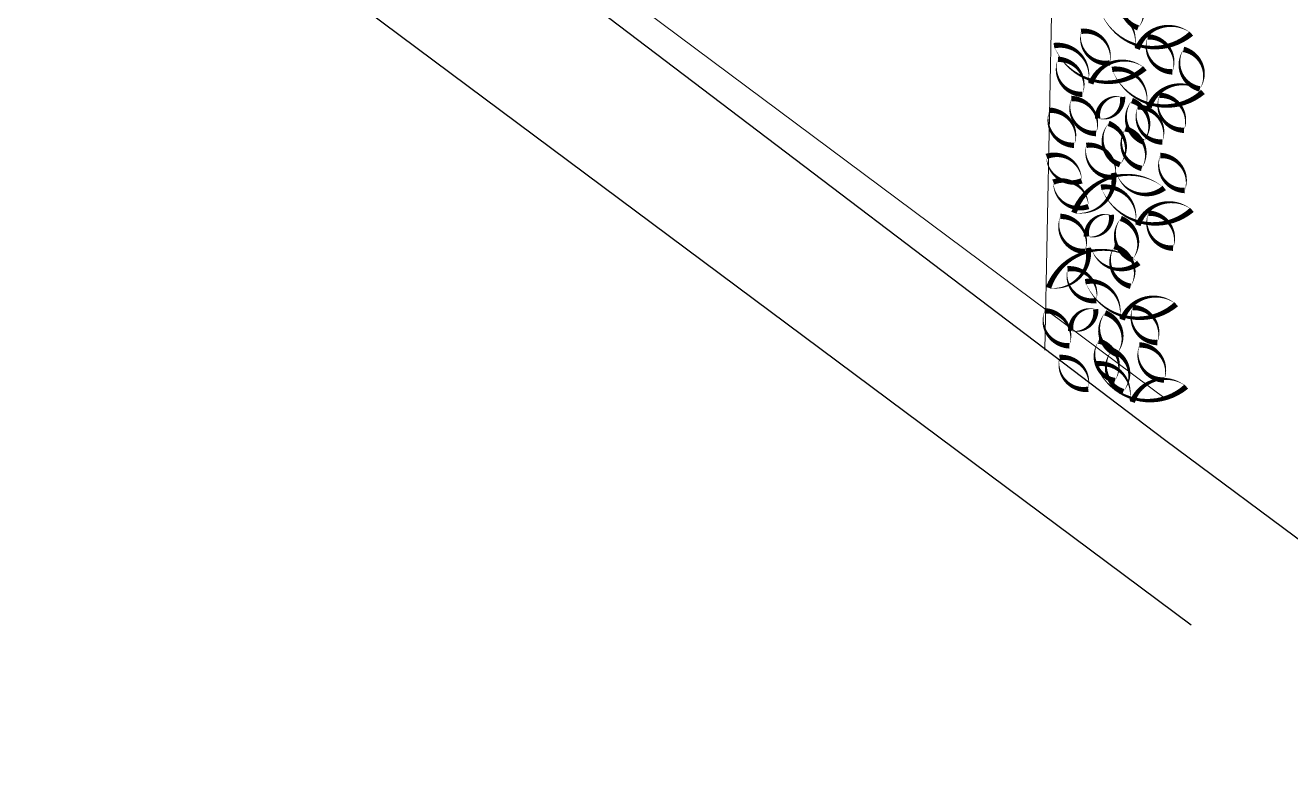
# Model space of a CAD drawing. Header units: metres. Extents: x -45 to 1930, y -347 to 488.
# Drawn here: x 106.33 to 117.84, y -333.41 to -326.62 of the extents above; entities that cross this region are included whole.
import ezdxf

# ---------------------------------------------------------------- set-up
doc = ezdxf.new("R2010")
doc.units = ezdxf.units.M
doc.linetypes.add('ČERCHOVANÁ', pattern=[25.4, 12.7, -6.35, 0, -6.35])
for name, color, linetype in [('01_PODKLAD_HRANICE_1', 70, 'Continuous'), ('01_SLABE', 7, 'Continuous'), ('OSA', 7, 'ČERCHOVANÁ'), ('zariz.predmety', 203, 'Continuous')]:
    doc.layers.add(name, color=color, linetype=linetype)

msp = doc.modelspace()

# ---------------------------------------------------------------- linework, layer by layer
at = {"linetype": 'Continuous', "lineweight": 0}
msp.add_line((107.420974, -323.10163), (116.708978, -330.023186), dxfattribs=at)
at = {"layer": '01_PODKLAD_HRANICE_1'}
for p, q in [((108.191183, -323.935524), (116.692263, -330.38487)), ((116.692263, -330.38487), (138.649257, -346.723847))]:
    msp.add_line(p, q, dxfattribs=at)
at = {"layer": '01_SLABE'}
msp.add_line((106.332693, -324.172401), (116.934432, -332.07069), dxfattribs=at)
at = {"layer": 'OSA', "linetype": 'Continuous', "lineweight": 0}
msp.add_line((115.80648, -319.353727), (115.602944, -329.573093), dxfattribs=at)
at = {"layer": 'zariz.predmety', "color": 253, "linetype": 'Continuous', "ltscale": 0.001}
for points in [[(116.451648, -326.644484, 0, 0, 0.520567051), (116.451648, -326.644484, 0, 0.05, 0.520567051), (116.348647, -326.269386, 0, 0.05, 0.520567051), (116.451648, -326.644484, 0.05, 0.05, 0)], [(116.935797, -326.696401, 0, 0, 0.520567051), (116.935797, -326.696401, 0, 0.05, 0.520567051), (116.444548, -326.836477, 0, 0.05, 0.520567051), (116.421883, -326.814341, 0, 0.05, 0.520567051), (116.108889, -326.49095, 0, 0.05, 0.520567051), (116.935797, -326.696401, 0.05, 0.05, 0)], [(115.93346, -326.675778, 0, 0, 0.520567051), (115.93346, -326.675778, 0, 0.05, 0.520567051), (116.194531, -326.964135, 0, 0.05, 0.520567051), (115.93346, -326.675778, 0.05, 0.05, 0)], [(116.513331, -327.011482, 0, 0, 0.520567051), (116.513331, -327.011482, 0, 0.05, 0.520567051), (116.022081, -327.151559, 0, 0.05, 0.520567051), (115.999416, -327.129423, 0, 0.05, 0.520567051), (115.686422, -326.806032, 0, 0.05, 0.520567051), (116.513331, -327.011482, 0.05, 0.05, 0)], [(116.763564, -327.044635, 0, 0, 0.520567051), (116.763564, -327.044635, 0, 0.05, 0.520567051), (116.539913, -326.726377, 0, 0.05, 0.520567051), (116.763564, -327.044635, 0.05, 0.05, 0)], [(116.864873, -326.840257, 0, 0, 0.520567051), (116.864873, -326.840257, 0, 0.05, 0.520567051), (117.013194, -327.199852, 0, 0.05, 0.520567051), (116.864873, -326.840257, 0.05, 0.05, 0)], [(115.945849, -327.248949, 0, 0, 0.520567051), (115.945849, -327.248949, 0, 0.05, 0.520567051), (115.722198, -326.930692, 0, 0.05, 0.520567051), (115.945849, -327.248949, 0.05, 0.05, 0)], [(117.042033, -327.227266, 0, 0, 0.520567051), (117.042033, -327.227266, 0, 0.05, 0.520567051), (116.550784, -327.367343, 0, 0.05, 0.520567051), (116.528119, -327.345207, 0, 0.05, 0.520567051), (116.215125, -327.021816, 0, 0.05, 0.520567051), (117.042033, -327.227266, 0.05, 0.05, 0)], [(116.083839, -327.467932, 0, 0, 0.520567051), (116.083839, -327.467932, 0, 0.05, 0.520567051), (116.310065, -327.272689, 0, 0.05, 0.520567051), (116.083839, -327.467932, 0.05, 0.05, 0)], [(116.8698, -327.5755, 0, 0, 0.520567051), (116.8698, -327.5755, 0, 0.05, 0.520567051), (116.646149, -327.257243, 0, 0.05, 0.520567051), (116.8698, -327.5755, 0.05, 0.05, 0)], [(115.845203, -327.286725, 0, 0, 0.520567051), (115.845203, -327.286725, 0, 0.05, 0.520567051), (116.068855, -327.604983, 0, 0.05, 0.520567051), (115.845203, -327.286725, 0.05, 0.05, 0)], [(116.498969, -327.680526, 0, 0, 0.520567051), (116.498969, -327.680526, 0, 0.05, 0.520567051), (116.395968, -327.305428, 0, 0.05, 0.520567051), (116.498969, -327.680526, 0.05, 0.05, 0)], [(116.671162, -327.682239, 0, 0, 0.520567051), (116.671162, -327.682239, 0, 0.05, 0.520567051), (116.447511, -327.363981, 0, 0.05, 0.520567051), (116.671162, -327.682239, 0.05, 0.05, 0)], [(115.646566, -327.393464, 0, 0, 0.520567051), (115.646566, -327.393464, 0, 0.05, 0.520567051), (115.870217, -327.711721, 0, 0.05, 0.520567051), (115.646566, -327.393464, 0.05, 0.05, 0)], [(116.286435, -327.888151, 0, 0, 0.520567051), (116.286435, -327.888151, 0, 0.05, 0.520567051), (116.183434, -327.513053, 0, 0.05, 0.520567051), (116.286435, -327.888151, 0.05, 0.05, 0)], [(116.335892, -327.562014, 0, 0, 0.520567051), (116.335892, -327.562014, 0, 0.05, 0.520567051), (116.484213, -327.921609, 0, 0.05, 0.520567051), (116.335892, -327.562014, 0.05, 0.05, 0)], [(115.980781, -327.711821, 0, 0, 0.520567051), (115.980781, -327.711821, 0, 0.05, 0.520567051), (116.241852, -328.000177, 0, 0.05, 0.520567051), (115.980781, -327.711821, 0.05, 0.05, 0)], [(115.938615, -328.035162, 0, 0, 0.520567051), (115.938615, -328.035162, 0, 0.05, 0.520567051), (115.619103, -327.813306, 0, 0.05, 0.520567051), (115.938615, -328.035162, 0.05, 0.05, 0)], [(116.876401, -328.12272, 0, 0, 0.520567051), (116.876401, -328.12272, 0, 0.05, 0.520567051), (116.652749, -327.804463, 0, 0.05, 0.520567051), (116.876401, -328.12272, 0.05, 0.05, 0)], [(115.867958, -328.325183, 0, 0, 0.520567051), (115.867958, -328.325183, 0, 0.05, 0.520567051), (116.227706, -327.962514, 0, 0.05, 0.520567051), (116.258307, -327.970718, 0, 0.05, 0.520567051), (116.689559, -328.099439, 0, 0.05, 0.520567051), (115.867958, -328.325183, 0.05, 0.05, 0)], [(116.000076, -328.268202, 0, 0, 0.520567051), (116.000076, -328.268202, 0, 0.05, 0.520567051), (115.680564, -328.046346, 0, 0.05, 0.520567051), (116.000076, -328.268202, 0.05, 0.05, 0)], [(116.941151, -328.298694, 0, 0, 0.520567051), (116.941151, -328.298694, 0, 0.05, 0.520567051), (116.449902, -328.438771, 0, 0.05, 0.520567051), (116.427237, -328.416635, 0, 0.05, 0.520567051), (116.114242, -328.093244, 0, 0.05, 0.520567051), (116.941151, -328.298694, 0.05, 0.05, 0)], [(115.744321, -328.358153, 0, 0, 0.520567051), (115.744321, -328.358153, 0, 0.05, 0.520567051), (115.967972, -328.676411, 0, 0.05, 0.520567051), (115.744321, -328.358153, 0.05, 0.05, 0)], [(115.982957, -328.539361, 0, 0, 0.520567051), (115.982957, -328.539361, 0, 0.05, 0.520567051), (116.209182, -328.344117, 0, 0.05, 0.520567051), (115.982957, -328.539361, 0.05, 0.05, 0)], [(116.398087, -328.751955, 0, 0, 0.520567051), (116.398087, -328.751955, 0, 0.05, 0.520567051), (116.295086, -328.376856, 0, 0.05, 0.520567051), (116.398087, -328.751955, 0.05, 0.05, 0)], [(116.768918, -328.646928, 0, 0, 0.520567051), (116.768918, -328.646928, 0, 0.05, 0.520567051), (116.545266, -328.328671, 0, 0.05, 0.520567051), (116.768918, -328.646928, 0.05, 0.05, 0)], [(115.637045, -329.006989, 0, 0, 0.520567051), (115.637045, -329.006989, 0, 0.05, 0.520567051), (115.996793, -328.64432, 0, 0.05, 0.520567051), (116.027394, -328.652524, 0, 0.05, 0.520567051), (116.458645, -328.781246, 0, 0.05, 0.520567051), (115.637045, -329.006989, 0.05, 0.05, 0)], [(116.23501, -328.633442, 0, 0, 0.520567051), (116.23501, -328.633442, 0, 0.05, 0.520567051), (116.383331, -328.993037, 0, 0.05, 0.520567051), (116.23501, -328.633442, 0.05, 0.05, 0)], [(115.81028, -328.835276, 0, 0, 0.520567051), (115.81028, -328.835276, 0, 0.05, 0.520567051), (116.071351, -329.123632, 0, 0.05, 0.520567051), (115.81028, -328.835276, 0.05, 0.05, 0)], [(116.798489, -329.156498, 0, 0, 0.520567051), (116.798489, -329.156498, 0, 0.05, 0.520567051), (116.307239, -329.296575, 0, 0.05, 0.520567051), (116.284574, -329.274439, 0, 0.05, 0.520567051), (115.97158, -328.951048, 0, 0.05, 0.520567051), (116.798489, -329.156498, 0.05, 0.05, 0)], [(115.601659, -329.215957, 0, 0, 0.520567051), (115.601659, -329.215957, 0, 0.05, 0.520567051), (115.82531, -329.534215, 0, 0.05, 0.520567051), (115.601659, -329.215957, 0.05, 0.05, 0)], [(115.840294, -329.397164, 0, 0, 0.520567051), (115.840294, -329.397164, 0, 0.05, 0.520567051), (116.06652, -329.201921, 0, 0.05, 0.520567051), (115.840294, -329.397164, 0.05, 0.05, 0)], [(116.626255, -329.504732, 0, 0, 0.520567051), (116.626255, -329.504732, 0, 0.05, 0.520567051), (116.402604, -329.186475, 0, 0.05, 0.520567051), (116.626255, -329.504732, 0.05, 0.05, 0)], [(116.255425, -329.609758, 0, 0, 0.520567051), (116.255425, -329.609758, 0, 0.05, 0.520567051), (116.152424, -329.23466, 0, 0.05, 0.520567051), (116.255425, -329.609758, 0.05, 0.05, 0)], [(116.092348, -329.491246, 0, 0, 0.520567051), (116.092348, -329.491246, 0, 0.05, 0.520567051), (116.240669, -329.850841, 0, 0.05, 0.520567051), (116.092348, -329.491246, 0.05, 0.05, 0)], [(116.317226, -329.950208, 0, 0, 0.520567051), (116.317226, -329.950208, 0, 0.05, 0.520567051), (116.214225, -329.57511, 0, 0.05, 0.520567051), (116.317226, -329.950208, 0.05, 0.05, 0)], [(116.688057, -329.845181, 0, 0, 0.520567051), (116.688057, -329.845181, 0, 0.05, 0.520567051), (116.464406, -329.526924, 0, 0.05, 0.520567051), (116.688057, -329.845181, 0.05, 0.05, 0)], [(115.737236, -329.641053, 0, 0, 0.520567051), (115.737236, -329.641053, 0, 0.05, 0.520567051), (115.998307, -329.929409, 0, 0.05, 0.520567051), (115.737236, -329.641053, 0.05, 0.05, 0)], [(116.890059, -329.904818, 0, 0, 0.520567051), (116.890059, -329.904818, 0, 0.05, 0.520567051), (116.39881, -330.044894, 0, 0.05, 0.520567051), (116.376145, -330.022758, 0, 0.05, 0.520567051), (116.063151, -329.699367, 0, 0.05, 0.520567051), (116.890059, -329.904818, 0.05, 0.05, 0)]]:
    msp.add_lwpolyline(points, format="xyseb", close=True, dxfattribs=at)

doc.saveas('drawing.dxf')
